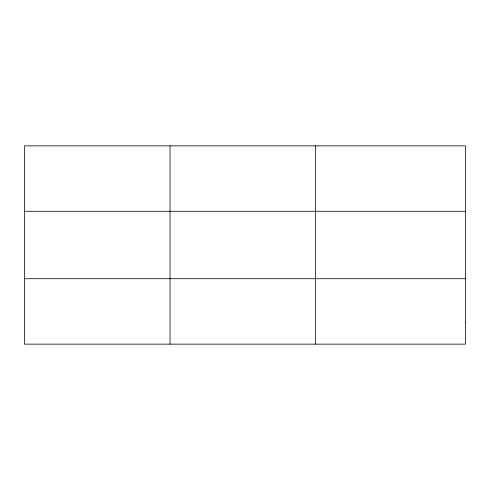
<?xml version="1.0" encoding="UTF-8"?>
<svg xmlns="http://www.w3.org/2000/svg" width="490" height="490" viewBox="0 0 490 490"><rect width="100%" height="100%" fill="white"/><g stroke="black" fill="none" stroke-linecap="round" stroke-linejoin="round"><path stroke-width="0.73" d="M170.03 344.145L170.03 145.855M315.56 344.145L315.56 145.855M24.5 211.288L465.5 211.288M24.5 278.712L465.5 278.712M465.5 322.334L465.5 344.145L24.5 344.145L24.5 145.855L465.5 145.855L465.5 322.334"/></g></svg>
